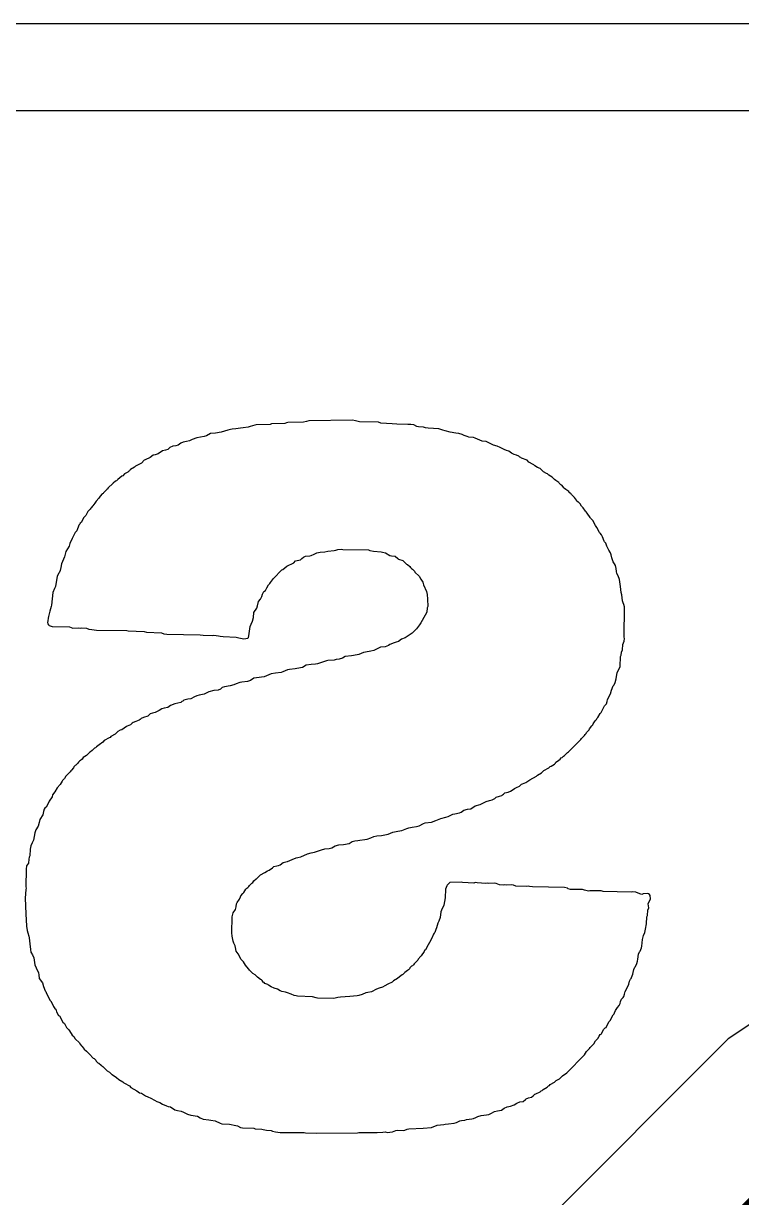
# Model space of a CAD drawing. Header units: inches. Extents: x 0 to 12.8, y -0.1 to 3.7.
# Drawn here: x 0.4027 to 0.4612, y 1.5861 to 1.6816 of the extents above; entities that cross this region are included whole.
import ezdxf

# ---------------------------------------------------------------- set-up
doc = ezdxf.new("R2010")
doc.units = ezdxf.units.IN
doc.header["$MEASUREMENT"] = 0
doc.layers.add('Bottom Overlay', color=54, linetype='Continuous')
doc.layers.add('Top Layer', color=1, linetype='Continuous')

msp = doc.modelspace()

# ---------------------------------------------------------------- linework, layer by layer
at = {"layer": 'Bottom Overlay'}
for p, q in [((0.717089, 1.681598), (0.392428, 1.681561)), ((0.394427, 1.674525), (0.403351, 1.674525)), ((0.403351, 1.674525), (0.403388, 1.674525)), ((0.403388, 1.674525), (0.710221, 1.674507)), ((0.422902, 1.649013), (0.422791, 1.648976)), ((0.423976, 1.64905), (0.422902, 1.649013)), ((0.424124, 1.649087), (0.423976, 1.64905)), ((0.424235, 1.649124), (0.424124, 1.649087)), ((0.425494, 1.649161), (0.424235, 1.649124)), ((0.425753, 1.649198), (0.425494, 1.649161)), ((0.425938, 1.649272), (0.425753, 1.649198)), ((0.429493, 1.649309), (0.425938, 1.649272)), ((0.429752, 1.649272), (0.429493, 1.649309)), ((0.430067, 1.64918), (0.429752, 1.649272)), ((0.431622, 1.649142), (0.430067, 1.64918)), ((0.431807, 1.649068), (0.431622, 1.649142)), ((0.432733, 1.649031), (0.431807, 1.649068)), ((0.433103, 1.648994), (0.432733, 1.649031)), ((0.417607, 1.64805), (0.417422, 1.647976)), ((0.41794, 1.648235), (0.417607, 1.64805)), ((0.418347, 1.648272), (0.41794, 1.648235)), ((0.418792, 1.648346), (0.418347, 1.648272)), ((0.419088, 1.64842), (0.418792, 1.648346)), ((0.419347, 1.648494), (0.419088, 1.64842)), ((0.419551, 1.64855), (0.419347, 1.648494)), ((0.419699, 1.648587), (0.419551, 1.64855)), ((0.419995, 1.648624), (0.419699, 1.648587)), ((0.420366, 1.648661), (0.419995, 1.648624)), ((0.420588, 1.648698), (0.420366, 1.648661)), ((0.421013, 1.648754), (0.420588, 1.648698)), ((0.421162, 1.648791), (0.421013, 1.648754)), ((0.421532, 1.648902), (0.421162, 1.648791)), ((0.421643, 1.648939), (0.421532, 1.648902)), ((0.422791, 1.648976), (0.421643, 1.648939)), ((0.433992, 1.648957), (0.433103, 1.648994)), ((0.434233, 1.648976), (0.433992, 1.648957)), ((0.434492, 1.648939), (0.434233, 1.648976)), ((0.434732, 1.648809), (0.434492, 1.648939)), ((0.434881, 1.648772), (0.434732, 1.648809)), ((0.435288, 1.648735), (0.434881, 1.648772)), ((0.435436, 1.648698), (0.435288, 1.648735)), ((0.435658, 1.648661), (0.435436, 1.648698)), ((0.436528, 1.648606), (0.435658, 1.648661)), ((0.436843, 1.648513), (0.436528, 1.648606)), ((0.437028, 1.648439), (0.436843, 1.648513)), ((0.437435, 1.648328), (0.437028, 1.648439)), ((0.437898, 1.648272), (0.437435, 1.648328)), ((0.438157, 1.648235), (0.437898, 1.648272)), ((0.438417, 1.648161), (0.438157, 1.648235)), ((0.438583, 1.648069), (0.438417, 1.648161)), ((0.438824, 1.647976), (0.438583, 1.648069)), ((0.414626, 1.647106), (0.41446, 1.646939)), ((0.414867, 1.647199), (0.414626, 1.647106)), ((0.415126, 1.647236), (0.414867, 1.647199)), ((0.415293, 1.647291), (0.415126, 1.647236)), ((0.415515, 1.647439), (0.415293, 1.647291)), ((0.4157, 1.647513), (0.415515, 1.647439)), ((0.415978, 1.647569), (0.4157, 1.647513)), ((0.416237, 1.647643), (0.415978, 1.647569)), ((0.416441, 1.647735), (0.416237, 1.647643)), ((0.416811, 1.647884), (0.416441, 1.647735)), ((0.417422, 1.647976), (0.416811, 1.647884)), ((0.438972, 1.647939), (0.438824, 1.647976)), ((0.439342, 1.647902), (0.438972, 1.647939)), ((0.439491, 1.647865), (0.439342, 1.647902)), ((0.440046, 1.647606), (0.439491, 1.647865)), ((0.440379, 1.647569), (0.440046, 1.647606)), ((0.440638, 1.647458), (0.440379, 1.647569)), ((0.440972, 1.647272), (0.440638, 1.647458)), ((0.441268, 1.647199), (0.440972, 1.647272)), ((0.441527, 1.647087), (0.441268, 1.647199)), ((0.441842, 1.646921), (0.441527, 1.647087)), ((0.413015, 1.646273), (0.412608, 1.646088)), ((0.413275, 1.646458), (0.413015, 1.646273)), ((0.413423, 1.646495), (0.413275, 1.646458)), ((0.413664, 1.646588), (0.413423, 1.646495)), ((0.414015, 1.646828), (0.413664, 1.646588)), ((0.414274, 1.646865), (0.414015, 1.646828)), ((0.41446, 1.646939), (0.414274, 1.646865)), ((0.442027, 1.646847), (0.441842, 1.646921)), ((0.442231, 1.646791), (0.442027, 1.646847)), ((0.442453, 1.646643), (0.442231, 1.646791)), ((0.442656, 1.646513), (0.442453, 1.646643)), ((0.44286, 1.646458), (0.442656, 1.646513)), ((0.443045, 1.646384), (0.44286, 1.646458)), ((0.443119, 1.64631), (0.443045, 1.646384)), ((0.443193, 1.646273), (0.443119, 1.64631)), ((0.443249, 1.646217), (0.443193, 1.646273)), ((0.443712, 1.646051), (0.443249, 1.646217)), ((0.411349, 1.645199), (0.411275, 1.645162)), ((0.411368, 1.645255), (0.411349, 1.645199)), ((0.411423, 1.64531), (0.411368, 1.645255)), ((0.411757, 1.645495), (0.411423, 1.64531)), ((0.411831, 1.645569), (0.411757, 1.645495)), ((0.412312, 1.645828), (0.411831, 1.645569)), ((0.412534, 1.646051), (0.412312, 1.645828)), ((0.412608, 1.646088), (0.412534, 1.646051)), ((0.44386, 1.645903), (0.443712, 1.646051)), ((0.444193, 1.645717), (0.44386, 1.645903)), ((0.444267, 1.64568), (0.444193, 1.645717)), ((0.444341, 1.645606), (0.444267, 1.64568)), ((0.444545, 1.645477), (0.444341, 1.645606)), ((0.444786, 1.645384), (0.444545, 1.645477)), ((0.445045, 1.645125), (0.444786, 1.645384)), ((0.410201, 1.644347), (0.409998, 1.644181)), ((0.410275, 1.644384), (0.410201, 1.644347)), ((0.410386, 1.644495), (0.410275, 1.644384)), ((0.41072, 1.644755), (0.410386, 1.644495)), ((0.410794, 1.644792), (0.41072, 1.644755)), ((0.410942, 1.64494), (0.410794, 1.644792)), ((0.411201, 1.645088), (0.410942, 1.64494)), ((0.411275, 1.645162), (0.411201, 1.645088)), ((0.445304, 1.644977), (0.445045, 1.645125)), ((0.445378, 1.64494), (0.445304, 1.644977)), ((0.445489, 1.644829), (0.445378, 1.64494)), ((0.445748, 1.644681), (0.445489, 1.644829)), ((0.445933, 1.644495), (0.445748, 1.644681)), ((0.446063, 1.644403), (0.445933, 1.644495)), ((0.446285, 1.644255), (0.446063, 1.644403)), ((0.446322, 1.644181), (0.446285, 1.644255)), ((0.409128, 1.643311), (0.408961, 1.643144)), ((0.409202, 1.643348), (0.409128, 1.643311)), ((0.40922, 1.643403), (0.409202, 1.643348)), ((0.409498, 1.643681), (0.40922, 1.643403)), ((0.409572, 1.643718), (0.409498, 1.643681)), ((0.40959, 1.643773), (0.409572, 1.643718)), ((0.409998, 1.644181), (0.40959, 1.643773)), ((0.446452, 1.644051), (0.446322, 1.644181)), ((0.446526, 1.644014), (0.446452, 1.644051)), ((0.446655, 1.643884), (0.446526, 1.644014)), ((0.446692, 1.64381), (0.446655, 1.643884)), ((0.446748, 1.643755), (0.446692, 1.64381)), ((0.446878, 1.643662), (0.446748, 1.643755)), ((0.4471, 1.643514), (0.446878, 1.643662)), ((0.447137, 1.64344), (0.4471, 1.643514)), ((0.447211, 1.643403), (0.447137, 1.64344)), ((0.447248, 1.643329), (0.447211, 1.643403)), ((0.447303, 1.643311), (0.447248, 1.643329)), ((0.447322, 1.643255), (0.447303, 1.643311)), ((0.40835, 1.642348), (0.408294, 1.642292)), ((0.408517, 1.642551), (0.40835, 1.642348)), ((0.408628, 1.642737), (0.408517, 1.642551)), ((0.40885, 1.642959), (0.408628, 1.642737)), ((0.408961, 1.643144), (0.40885, 1.642959)), ((0.447563, 1.643014), (0.447322, 1.643255)), ((0.447729, 1.642811), (0.447563, 1.643014)), ((0.447766, 1.642737), (0.447729, 1.642811)), ((0.447859, 1.642644), (0.447766, 1.642737)), ((0.447933, 1.642607), (0.447859, 1.642644)), ((0.448026, 1.642514), (0.447933, 1.642607)), ((0.448137, 1.642329), (0.448026, 1.642514)), ((0.448285, 1.642181), (0.448137, 1.642329)), ((0.407628, 1.641404), (0.407406, 1.640996)), ((0.407776, 1.641552), (0.407628, 1.641404)), ((0.407961, 1.641885), (0.407776, 1.641552)), ((0.408146, 1.64207), (0.407961, 1.641885)), ((0.408183, 1.642144), (0.408146, 1.64207)), ((0.408257, 1.642218), (0.408183, 1.642144)), ((0.408294, 1.642292), (0.408257, 1.642218)), ((0.44847, 1.641922), (0.448285, 1.642181)), ((0.448507, 1.641848), (0.44847, 1.641922)), ((0.448599, 1.641755), (0.448507, 1.641848)), ((0.44884, 1.641404), (0.448599, 1.641755)), ((0.448877, 1.64133), (0.44884, 1.641404)), ((0.407221, 1.640774), (0.407054, 1.640311)), ((0.407295, 1.640848), (0.407221, 1.640774)), ((0.407332, 1.640922), (0.407295, 1.640848)), ((0.407406, 1.640996), (0.407332, 1.640922)), ((0.449062, 1.641144), (0.448877, 1.64133)), ((0.449284, 1.640737), (0.449062, 1.641144)), ((0.449321, 1.640663), (0.449284, 1.640737)), ((0.449396, 1.640589), (0.449321, 1.640663)), ((0.449618, 1.640182), (0.449396, 1.640589)), ((0.406665, 1.6397), (0.40648, 1.639293)), ((0.406924, 1.640182), (0.406665, 1.6397)), ((0.407054, 1.640311), (0.406924, 1.640182)), ((0.449655, 1.640108), (0.449618, 1.640182)), ((0.449766, 1.639997), (0.449655, 1.640108)), ((0.44984, 1.639811), (0.449766, 1.639997)), ((0.449988, 1.639478), (0.44984, 1.639811)), ((0.450025, 1.639404), (0.449988, 1.639478)), ((0.406147, 1.638626), (0.406054, 1.638201)), ((0.406295, 1.638849), (0.406147, 1.638626)), ((0.406425, 1.639052), (0.406295, 1.638849)), ((0.40648, 1.639293), (0.406425, 1.639052)), ((0.426364, 1.638404), (0.426605, 1.638534)), ((0.426605, 1.638534), (0.426864, 1.638571)), ((0.426864, 1.638571), (0.427234, 1.638608)), ((0.427234, 1.638608), (0.427493, 1.638645)), ((0.427493, 1.638645), (0.427993, 1.638701)), ((0.427993, 1.638701), (0.428141, 1.638738)), ((0.428141, 1.638738), (0.428308, 1.638793)), ((0.428308, 1.638793), (0.428567, 1.63883)), ((0.428567, 1.63883), (0.428715, 1.638793)), ((0.428715, 1.638793), (0.430789, 1.638756)), ((0.430789, 1.638756), (0.4309, 1.638719)), ((0.4309, 1.638719), (0.431196, 1.638645)), ((0.431196, 1.638645), (0.431826, 1.638608)), ((0.431826, 1.638608), (0.431937, 1.638571)), ((0.431937, 1.638571), (0.432196, 1.638534)), ((0.432196, 1.638534), (0.432529, 1.638312)), ((0.450118, 1.639312), (0.450025, 1.639404)), ((0.45021, 1.639071), (0.450118, 1.639312)), ((0.450358, 1.638738), (0.45021, 1.639071)), ((0.450488, 1.638534), (0.450358, 1.638738)), ((0.450562, 1.638349), (0.450488, 1.638534)), ((0.405814, 1.637627), (0.405739, 1.637331)), ((0.40598, 1.638016), (0.405814, 1.637627)), ((0.406054, 1.638201), (0.40598, 1.638016)), ((0.424161, 1.637423), (0.424716, 1.637719)), ((0.424716, 1.637719), (0.424864, 1.637867)), ((0.424864, 1.637867), (0.425253, 1.63796)), ((0.425253, 1.63796), (0.425383, 1.638053)), ((0.425383, 1.638053), (0.425494, 1.638164)), ((0.425494, 1.638164), (0.425679, 1.638238)), ((0.425679, 1.638238), (0.426012, 1.638275)), ((0.426012, 1.638275), (0.426123, 1.638312)), ((0.426123, 1.638312), (0.426364, 1.638404)), ((0.432529, 1.638312), (0.432677, 1.638275)), ((0.432677, 1.638275), (0.432974, 1.638238)), ((0.432974, 1.638238), (0.433177, 1.638071)), ((0.433177, 1.638071), (0.433233, 1.638016)), ((0.433233, 1.638016), (0.433585, 1.637886)), ((0.433585, 1.637886), (0.433714, 1.637793)), ((0.433714, 1.637793), (0.433899, 1.637608)), ((0.433899, 1.637608), (0.433973, 1.637571)), ((0.433973, 1.637571), (0.434177, 1.637405)), ((0.450617, 1.638108), (0.450562, 1.638349)), ((0.450655, 1.63796), (0.450617, 1.638108)), ((0.450728, 1.637775), (0.450655, 1.63796)), ((0.450765, 1.637701), (0.450728, 1.637775)), ((0.45084, 1.637627), (0.450765, 1.637701)), ((0.450895, 1.637497), (0.45084, 1.637627)), ((0.405462, 1.636608), (0.405425, 1.63646)), ((0.405554, 1.636849), (0.405462, 1.636608)), ((0.40561, 1.636905), (0.405554, 1.636849)), ((0.405684, 1.63709), (0.40561, 1.636905)), ((0.405739, 1.637331), (0.405684, 1.63709)), ((0.423069, 1.636442), (0.423754, 1.637127)), ((0.423754, 1.637127), (0.423828, 1.637164)), ((0.423828, 1.637164), (0.424161, 1.637423)), ((0.434177, 1.637405), (0.434214, 1.637331)), ((0.434214, 1.637331), (0.434307, 1.637238)), ((0.434307, 1.637238), (0.434381, 1.637201)), ((0.434381, 1.637201), (0.434547, 1.637034)), ((0.434547, 1.637034), (0.434584, 1.63696)), ((0.434584, 1.63696), (0.434918, 1.636627)), ((0.434918, 1.636627), (0.435066, 1.636368)), ((0.450951, 1.637256), (0.450895, 1.637497)), ((0.450988, 1.636997), (0.450951, 1.637256)), ((0.451025, 1.636849), (0.450988, 1.636997)), ((0.451117, 1.636645), (0.451025, 1.636849)), ((0.451228, 1.636349), (0.451117, 1.636645)), ((0.405314, 1.635794), (0.40524, 1.635609)), ((0.405425, 1.63646), (0.405314, 1.635794)), ((0.422421, 1.635461), (0.422513, 1.635664)), ((0.422513, 1.635664), (0.422661, 1.635924)), ((0.422661, 1.635924), (0.422772, 1.636035)), ((0.422772, 1.636035), (0.422809, 1.636109)), ((0.422809, 1.636109), (0.423069, 1.636442)), ((0.435066, 1.636368), (0.435214, 1.636146)), ((0.435214, 1.636146), (0.435269, 1.635905)), ((0.435269, 1.635905), (0.43551, 1.635368)), ((0.451321, 1.635775), (0.451228, 1.636349)), ((0.451358, 1.635294), (0.451321, 1.635775)), ((0.405036, 1.634776), (0.404999, 1.634257)), ((0.40511, 1.635294), (0.405036, 1.634776)), ((0.40524, 1.635609), (0.40511, 1.635294)), ((0.421847, 1.634553), (0.422013, 1.634757)), ((0.422013, 1.634757), (0.422106, 1.634961)), ((0.422106, 1.634961), (0.422161, 1.635164)), ((0.422161, 1.635164), (0.422291, 1.635368)), ((0.422291, 1.635368), (0.422421, 1.635461)), ((0.43551, 1.635368), (0.435566, 1.635127)), ((0.435566, 1.635127), (0.435603, 1.634757)), ((0.435603, 1.634757), (0.435621, 1.634146)), ((0.451432, 1.635109), (0.451358, 1.635294)), ((0.451469, 1.634627), (0.451432, 1.635109)), ((0.404851, 1.633776), (0.404758, 1.63335)), ((0.404962, 1.634146), (0.404851, 1.633776)), ((0.404999, 1.634257), (0.404962, 1.634146)), ((0.421476, 1.633665), (0.421717, 1.634016)), ((0.421717, 1.634016), (0.421773, 1.63422)), ((0.421773, 1.63422), (0.421847, 1.634553)), ((0.435584, 1.634035), (0.435547, 1.633702)), ((0.435621, 1.634146), (0.435584, 1.634035)), ((0.451543, 1.634442), (0.451469, 1.634627)), ((0.451599, 1.634313), (0.451543, 1.634442)), ((0.451636, 1.634128), (0.451599, 1.634313)), ((0.451617, 1.631665), (0.451636, 1.634128)), ((0.404684, 1.63298), (0.404666, 1.63285)), ((0.404666, 1.63285), (0.404703, 1.632739)), ((0.404721, 1.633202), (0.404684, 1.63298)), ((0.404758, 1.63335), (0.404721, 1.633202)), ((0.421236, 1.632721), (0.421365, 1.632961)), ((0.421365, 1.632961), (0.421439, 1.633258)), ((0.421439, 1.633258), (0.421476, 1.633665)), ((0.435066, 1.632813), (0.434992, 1.632739)), ((0.435399, 1.633443), (0.435066, 1.632813)), ((0.435547, 1.633702), (0.435399, 1.633443)), ((0.404703, 1.632739), (0.40474, 1.632665)), ((0.40474, 1.632665), (0.404795, 1.63261)), ((0.404795, 1.63261), (0.405054, 1.632535)), ((0.405054, 1.632535), (0.406461, 1.632498)), ((0.406461, 1.632498), (0.406721, 1.632387)), ((0.406721, 1.632387), (0.407221, 1.632406)), ((0.407221, 1.632406), (0.407313, 1.632387)), ((0.407313, 1.632387), (0.407424, 1.632424)), ((0.407424, 1.632424), (0.407832, 1.632387)), ((0.407832, 1.632387), (0.408017, 1.632313)), ((0.408017, 1.632313), (0.408276, 1.632276)), ((0.408276, 1.632276), (0.408646, 1.632239)), ((0.408646, 1.632239), (0.411127, 1.632202)), ((0.411127, 1.632202), (0.411238, 1.632165)), ((0.411238, 1.632165), (0.412534, 1.632128)), ((0.412534, 1.632128), (0.412719, 1.632054)), ((0.412719, 1.632054), (0.413941, 1.632017)), ((0.413941, 1.632017), (0.414126, 1.631943)), ((0.414126, 1.631943), (0.414386, 1.631906)), ((0.414386, 1.631906), (0.417107, 1.63185)), ((0.417107, 1.63185), (0.417329, 1.631813)), ((0.417329, 1.631813), (0.418088, 1.631795)), ((0.418088, 1.631795), (0.418199, 1.631832)), ((0.418199, 1.631832), (0.418588, 1.631776)), ((0.421069, 1.631776), (0.421106, 1.632147)), ((0.421106, 1.632147), (0.421162, 1.632535)), ((0.421162, 1.632535), (0.421236, 1.632721)), ((0.43427, 1.631943), (0.433788, 1.63161)), ((0.434344, 1.63198), (0.43427, 1.631943)), ((0.434695, 1.632332), (0.434344, 1.63198)), ((0.434955, 1.632665), (0.434695, 1.632332)), ((0.434992, 1.632739), (0.434955, 1.632665)), ((0.418588, 1.631776), (0.418736, 1.631739)), ((0.418736, 1.631739), (0.418959, 1.631702)), ((0.418959, 1.631702), (0.420032, 1.631665)), ((0.420032, 1.631665), (0.420236, 1.63161)), ((0.420236, 1.63161), (0.420384, 1.631573)), ((0.420384, 1.631573), (0.420643, 1.631536)), ((0.420643, 1.631536), (0.420976, 1.631573)), ((0.420976, 1.631573), (0.421032, 1.631628)), ((0.421032, 1.631628), (0.421069, 1.631776)), ((0.432159, 1.630869), (0.431789, 1.630832)), ((0.432418, 1.63098), (0.432159, 1.630869)), ((0.432548, 1.631073), (0.432418, 1.63098)), ((0.432899, 1.631202), (0.432548, 1.631073)), ((0.433048, 1.631239), (0.432899, 1.631202)), ((0.433233, 1.631314), (0.433048, 1.631239)), ((0.433492, 1.631499), (0.433233, 1.631314)), ((0.433788, 1.63161), (0.433492, 1.631499)), ((0.451469, 1.630629), (0.451506, 1.631073)), ((0.451506, 1.631073), (0.451617, 1.631332)), ((0.451654, 1.631554), (0.451617, 1.631665)), ((0.451617, 1.631332), (0.451654, 1.631554)), ((0.428678, 1.629943), (0.428419, 1.629869)), ((0.428901, 1.630092), (0.428678, 1.629943)), ((0.429419, 1.630129), (0.428901, 1.630092)), ((0.429567, 1.630166), (0.429419, 1.630129)), ((0.430011, 1.63024), (0.429567, 1.630166)), ((0.430215, 1.630332), (0.430011, 1.63024)), ((0.4304, 1.630406), (0.430215, 1.630332)), ((0.430548, 1.630443), (0.4304, 1.630406)), ((0.430993, 1.630517), (0.430548, 1.630443)), ((0.431233, 1.630573), (0.430993, 1.630517)), ((0.431789, 1.630832), (0.431233, 1.630573)), ((0.451284, 1.629258), (0.451321, 1.630073)), ((0.451321, 1.630073), (0.451358, 1.630184)), ((0.451358, 1.630184), (0.451395, 1.630443)), ((0.451395, 1.630443), (0.451469, 1.630629)), ((0.424216, 1.628999), (0.423828, 1.628833)), ((0.424365, 1.629036), (0.424216, 1.628999)), ((0.424827, 1.629092), (0.424365, 1.629036)), ((0.425272, 1.629166), (0.424827, 1.629092)), ((0.42542, 1.629203), (0.425272, 1.629166)), ((0.425716, 1.629388), (0.42542, 1.629203)), ((0.426123, 1.629425), (0.425716, 1.629388)), ((0.426494, 1.629462), (0.426123, 1.629425)), ((0.426642, 1.629499), (0.426494, 1.629462)), ((0.426901, 1.629573), (0.426642, 1.629499)), ((0.427382, 1.629721), (0.426901, 1.629573)), ((0.427493, 1.629758), (0.427382, 1.629721)), ((0.428012, 1.629795), (0.427493, 1.629758)), ((0.42816, 1.629832), (0.428012, 1.629795)), ((0.428419, 1.629869), (0.42816, 1.629832)), ((0.451043, 1.628796), (0.451191, 1.629018)), ((0.451191, 1.629018), (0.451284, 1.629258)), ((0.420477, 1.628), (0.420328, 1.627962)), ((0.42094, 1.628055), (0.420477, 1.628)), ((0.421199, 1.628129), (0.42094, 1.628055)), ((0.421458, 1.628314), (0.421199, 1.628129)), ((0.42168, 1.628351), (0.421458, 1.628314)), ((0.42231, 1.628425), (0.42168, 1.628351)), ((0.422865, 1.628685), (0.42231, 1.628425)), ((0.423235, 1.628721), (0.422865, 1.628685)), ((0.42368, 1.628796), (0.423235, 1.628721)), ((0.423828, 1.628833), (0.42368, 1.628796)), ((0.450877, 1.627962), (0.450951, 1.628259)), ((0.450951, 1.628259), (0.451043, 1.628796)), ((0.417811, 1.627222), (0.417422, 1.627018)), ((0.418199, 1.627314), (0.417811, 1.627222)), ((0.41857, 1.627352), (0.418199, 1.627314)), ((0.418755, 1.627425), (0.41857, 1.627352)), ((0.418884, 1.627555), (0.418755, 1.627425)), ((0.41907, 1.627629), (0.418884, 1.627555)), ((0.419532, 1.627685), (0.41907, 1.627629)), ((0.419847, 1.627777), (0.419532, 1.627685)), ((0.420032, 1.627851), (0.419847, 1.627777)), ((0.420328, 1.627962), (0.420032, 1.627851)), ((0.450266, 1.626574), (0.450506, 1.627037)), ((0.450506, 1.627037), (0.45058, 1.627333)), ((0.45058, 1.627333), (0.45071, 1.627685)), ((0.45071, 1.627685), (0.450803, 1.627777)), ((0.450803, 1.627777), (0.450877, 1.627962)), ((0.414682, 1.626092), (0.41446, 1.625944)), ((0.415033, 1.626222), (0.414682, 1.626092)), ((0.415274, 1.626278), (0.415033, 1.626222)), ((0.415533, 1.626352), (0.415274, 1.626278)), ((0.415608, 1.626426), (0.415533, 1.626352)), ((0.415681, 1.626463), (0.415608, 1.626426)), ((0.415756, 1.626537), (0.415681, 1.626463)), ((0.416089, 1.626611), (0.415756, 1.626537)), ((0.416348, 1.626648), (0.416089, 1.626611)), ((0.416626, 1.626815), (0.416348, 1.626648)), ((0.416811, 1.626889), (0.416626, 1.626815)), ((0.417015, 1.626944), (0.416811, 1.626889)), ((0.417274, 1.626981), (0.417015, 1.626944)), ((0.417422, 1.627018), (0.417274, 1.626981)), ((0.449766, 1.625593), (0.450025, 1.626074)), ((0.450025, 1.626074), (0.450173, 1.626222)), ((0.450173, 1.626222), (0.450229, 1.626426)), ((0.450229, 1.626426), (0.450266, 1.626574)), ((0.412479, 1.625111), (0.412293, 1.625037)), ((0.41283, 1.625241), (0.412479, 1.625111)), ((0.412904, 1.625315), (0.41283, 1.625241)), ((0.413034, 1.625407), (0.412904, 1.625315)), ((0.413219, 1.625482), (0.413034, 1.625407)), ((0.413423, 1.625537), (0.413219, 1.625482)), ((0.413756, 1.625685), (0.413423, 1.625537)), ((0.41396, 1.625815), (0.413756, 1.625685)), ((0.414163, 1.62587), (0.41396, 1.625815)), ((0.41446, 1.625944), (0.414163, 1.62587)), ((0.449396, 1.625037), (0.44947, 1.625111)), ((0.44947, 1.625111), (0.449655, 1.625444)), ((0.449655, 1.625444), (0.449729, 1.625519)), ((0.449729, 1.625519), (0.449766, 1.625593)), ((0.41109, 1.624389), (0.41072, 1.62413)), ((0.411164, 1.624426), (0.41109, 1.624389)), ((0.411423, 1.624537), (0.411164, 1.624426)), ((0.411497, 1.624611), (0.411423, 1.624537)), ((0.411571, 1.624648), (0.411497, 1.624611)), ((0.411627, 1.624704), (0.411571, 1.624648)), ((0.411868, 1.624797), (0.411627, 1.624704)), ((0.412127, 1.624908), (0.411868, 1.624797)), ((0.412201, 1.624945), (0.412127, 1.624908)), ((0.412293, 1.625037), (0.412201, 1.624945)), ((0.448766, 1.624111), (0.448803, 1.624186)), ((0.448803, 1.624186), (0.448988, 1.624445)), ((0.448988, 1.624445), (0.449062, 1.624519)), ((0.449062, 1.624519), (0.449099, 1.624593)), ((0.449099, 1.624593), (0.449247, 1.624852)), ((0.449247, 1.624852), (0.449358, 1.624963)), ((0.449358, 1.624963), (0.449396, 1.625037)), ((0.409276, 1.623241), (0.409183, 1.623112)), ((0.409683, 1.623463), (0.409276, 1.623241)), ((0.409757, 1.623501), (0.409683, 1.623463)), ((0.409831, 1.623575), (0.409757, 1.623501)), ((0.410164, 1.62376), (0.409831, 1.623575)), ((0.410386, 1.623982), (0.410164, 1.62376)), ((0.410572, 1.624093), (0.410386, 1.623982)), ((0.41072, 1.62413), (0.410572, 1.624093)), ((0.447081, 1.622316), (0.448099, 1.623334)), ((0.448099, 1.623334), (0.448137, 1.623408)), ((0.448137, 1.623408), (0.448396, 1.623667)), ((0.448396, 1.623667), (0.448433, 1.623741)), ((0.448433, 1.623741), (0.448507, 1.623815)), ((0.448507, 1.623815), (0.448544, 1.623889)), ((0.448544, 1.623889), (0.448766, 1.624111)), ((0.408091, 1.622279), (0.407832, 1.622019)), ((0.408165, 1.622316), (0.408091, 1.622279)), ((0.408294, 1.622445), (0.408165, 1.622316)), ((0.408498, 1.622612), (0.408294, 1.622445)), ((0.408572, 1.622649), (0.408498, 1.622612)), ((0.408665, 1.622742), (0.408572, 1.622649)), ((0.408868, 1.622908), (0.408665, 1.622742)), ((0.409183, 1.623112), (0.408868, 1.622908)), ((0.446748, 1.622019), (0.447007, 1.622279)), ((0.447007, 1.622279), (0.447081, 1.622316)), ((0.407147, 1.621409), (0.40698, 1.621242)), ((0.407184, 1.621482), (0.407147, 1.621409)), ((0.407276, 1.621575), (0.407184, 1.621482)), ((0.40735, 1.621612), (0.407276, 1.621575)), ((0.40748, 1.621742), (0.40735, 1.621612)), ((0.407572, 1.621871), (0.40748, 1.621742)), ((0.407832, 1.622019), (0.407572, 1.621871)), ((0.445674, 1.621168), (0.445933, 1.621316)), ((0.445933, 1.621316), (0.446026, 1.621409)), ((0.446026, 1.621409), (0.446063, 1.621482)), ((0.446063, 1.621482), (0.446193, 1.621575)), ((0.446193, 1.621575), (0.446396, 1.621742)), ((0.446396, 1.621742), (0.446489, 1.621834)), ((0.446489, 1.621834), (0.446563, 1.621871)), ((0.446563, 1.621871), (0.446674, 1.621982)), ((0.446674, 1.621982), (0.446748, 1.622019)), ((0.406147, 1.620335), (0.406036, 1.620149)), ((0.406517, 1.620705), (0.406147, 1.620335)), ((0.406554, 1.620779), (0.406517, 1.620705)), ((0.40661, 1.620835), (0.406554, 1.620779)), ((0.406776, 1.621038), (0.40661, 1.620835)), ((0.406813, 1.621112), (0.406776, 1.621038)), ((0.406906, 1.621205), (0.406813, 1.621112)), ((0.40698, 1.621242), (0.406906, 1.621205)), ((0.443934, 1.620057), (0.444489, 1.620353)), ((0.444489, 1.620353), (0.444563, 1.620427)), ((0.444563, 1.620427), (0.444897, 1.620612)), ((0.444897, 1.620612), (0.445082, 1.620797)), ((0.445082, 1.620797), (0.445489, 1.62102)), ((0.445489, 1.62102), (0.4456, 1.621131)), ((0.4456, 1.621131), (0.445674, 1.621168)), ((0.405443, 1.619409), (0.405258, 1.619076)), ((0.405703, 1.619668), (0.405443, 1.619409)), ((0.405851, 1.619927), (0.405703, 1.619668)), ((0.405888, 1.620001), (0.405851, 1.619927)), ((0.406036, 1.620149), (0.405888, 1.620001)), ((0.442675, 1.619353), (0.44286, 1.619428)), ((0.44286, 1.619428), (0.443101, 1.61952)), ((0.443101, 1.61952), (0.443267, 1.619687)), ((0.443267, 1.619687), (0.443341, 1.619724)), ((0.443341, 1.619724), (0.443601, 1.619835)), ((0.443601, 1.619835), (0.44386, 1.619983)), ((0.44386, 1.619983), (0.443934, 1.620057)), ((0.405036, 1.618668), (0.404795, 1.618317)), ((0.405073, 1.618817), (0.405036, 1.618668)), ((0.405258, 1.619076), (0.405073, 1.618817)), ((0.440879, 1.618409), (0.441083, 1.618539)), ((0.441083, 1.618539), (0.441194, 1.61865)), ((0.441194, 1.61865), (0.441453, 1.618724)), ((0.441453, 1.618724), (0.441657, 1.61878)), ((0.441657, 1.61878), (0.441712, 1.618835)), ((0.441712, 1.618835), (0.441786, 1.618872)), ((0.441786, 1.618872), (0.441897, 1.618983)), ((0.441897, 1.618983), (0.442157, 1.619057)), ((0.442157, 1.619057), (0.44236, 1.619113)), ((0.44236, 1.619113), (0.442582, 1.619261)), ((0.442582, 1.619261), (0.442675, 1.619353)), ((0.404332, 1.617484), (0.404295, 1.617187)), ((0.404407, 1.617669), (0.404332, 1.617484)), ((0.404444, 1.617743), (0.404407, 1.617669)), ((0.404555, 1.617817), (0.404444, 1.617743)), ((0.404703, 1.618076), (0.404555, 1.617817)), ((0.404795, 1.618317), (0.404703, 1.618076)), ((0.438343, 1.617428), (0.438565, 1.617576)), ((0.438565, 1.617576), (0.438861, 1.61765)), ((0.438861, 1.61765), (0.43912, 1.617687)), ((0.43912, 1.617687), (0.439491, 1.617946)), ((0.439491, 1.617946), (0.439879, 1.618039)), ((0.439879, 1.618039), (0.440065, 1.618113)), ((0.440065, 1.618113), (0.440379, 1.61828)), ((0.440379, 1.61828), (0.440638, 1.618354)), ((0.440638, 1.618354), (0.440879, 1.618409)), ((0.403981, 1.616576), (0.403907, 1.61628)), ((0.404036, 1.616817), (0.403981, 1.616576)), ((0.404295, 1.617187), (0.404036, 1.616817)), ((0.435269, 1.616502), (0.435417, 1.616539)), ((0.435417, 1.616539), (0.435936, 1.616613)), ((0.435936, 1.616613), (0.436288, 1.616743)), ((0.436288, 1.616743), (0.436676, 1.61691)), ((0.436676, 1.61691), (0.437102, 1.617002)), ((0.437102, 1.617002), (0.437287, 1.617076)), ((0.437287, 1.617076), (0.437676, 1.617243)), ((0.437676, 1.617243), (0.437824, 1.61728)), ((0.437824, 1.61728), (0.438213, 1.617372)), ((0.438213, 1.617372), (0.438343, 1.617428)), ((0.403629, 1.615743), (0.403536, 1.615132)), ((0.403722, 1.615984), (0.403629, 1.615743)), ((0.403907, 1.61628), (0.403722, 1.615984)), ((0.431844, 1.615521), (0.432252, 1.615595)), ((0.432252, 1.615595), (0.4324, 1.615632)), ((0.4324, 1.615632), (0.432789, 1.615799)), ((0.432789, 1.615799), (0.433048, 1.615836)), ((0.433048, 1.615836), (0.433196, 1.615873)), ((0.433196, 1.615873), (0.433511, 1.615928)), ((0.433511, 1.615928), (0.433918, 1.616076)), ((0.433918, 1.616076), (0.434084, 1.616132)), ((0.434084, 1.616132), (0.434344, 1.616206)), ((0.434344, 1.616206), (0.434714, 1.616243)), ((0.434714, 1.616243), (0.434918, 1.616299)), ((0.434918, 1.616299), (0.435269, 1.616502)), ((0.403296, 1.614669), (0.403259, 1.61441)), ((0.403407, 1.614929), (0.403296, 1.614669)), ((0.403536, 1.615132), (0.403407, 1.614929)), ((0.427808, 1.614521), (0.428086, 1.614688)), ((0.428086, 1.614688), (0.428382, 1.614762)), ((0.428382, 1.614762), (0.428752, 1.614799)), ((0.428752, 1.614799), (0.429234, 1.614873)), ((0.429234, 1.614873), (0.429456, 1.615021)), ((0.429456, 1.615021), (0.429697, 1.615077)), ((0.429697, 1.615077), (0.429919, 1.615114)), ((0.429919, 1.615114), (0.430104, 1.615151)), ((0.430104, 1.615151), (0.430511, 1.615188)), ((0.430511, 1.615188), (0.430696, 1.615225)), ((0.430696, 1.615225), (0.430993, 1.615336)), ((0.430993, 1.615336), (0.431233, 1.615428)), ((0.431233, 1.615428), (0.431474, 1.615484)), ((0.431474, 1.615484), (0.431844, 1.615521)), ((0.403185, 1.613744), (0.403147, 1.613596)), ((0.403222, 1.613855), (0.403185, 1.613744)), ((0.403259, 1.61441), (0.403222, 1.613855)), ((0.424587, 1.613559), (0.424901, 1.613688)), ((0.424901, 1.613688), (0.42505, 1.613725)), ((0.42505, 1.613725), (0.42529, 1.613781)), ((0.42529, 1.613781), (0.425827, 1.614021)), ((0.425827, 1.614021), (0.426123, 1.614095)), ((0.426123, 1.614095), (0.426401, 1.614151)), ((0.426401, 1.614151), (0.426808, 1.614299)), ((0.426808, 1.614299), (0.426975, 1.614355)), ((0.426975, 1.614355), (0.427234, 1.614429)), ((0.427234, 1.614429), (0.427604, 1.614466)), ((0.427604, 1.614466), (0.427808, 1.614521)), ((0.402925, 1.612781), (0.402888, 1.611337)), ((0.402962, 1.61304), (0.402925, 1.612781)), ((0.40311, 1.613262), (0.402962, 1.61304)), ((0.403147, 1.613596), (0.40311, 1.613262)), ((0.422717, 1.612688), (0.422976, 1.612874)), ((0.422976, 1.612874), (0.423087, 1.612985)), ((0.423087, 1.612985), (0.423328, 1.61304)), ((0.423328, 1.61304), (0.423476, 1.613077)), ((0.423476, 1.613077), (0.423606, 1.613133)), ((0.423606, 1.613133), (0.423865, 1.613318)), ((0.423865, 1.613318), (0.424068, 1.613373)), ((0.424068, 1.613373), (0.424216, 1.61341)), ((0.424216, 1.61341), (0.424587, 1.613559)), ((0.421384, 1.611689), (0.421476, 1.611818)), ((0.421476, 1.611818), (0.421643, 1.611985)), ((0.421643, 1.611985), (0.421717, 1.612022)), ((0.421717, 1.612022), (0.422013, 1.612318)), ((0.422013, 1.612318), (0.422347, 1.612503)), ((0.422347, 1.612503), (0.422569, 1.612651)), ((0.422569, 1.612651), (0.422717, 1.612688)), ((0.402888, 1.611115), (0.402851, 1.610411)), ((0.402888, 1.611337), (0.402925, 1.611226)), ((0.402925, 1.611226), (0.402888, 1.611115)), ((0.420403, 1.610596), (0.420569, 1.6108)), ((0.420569, 1.6108), (0.420662, 1.610893)), ((0.420662, 1.610893), (0.42081, 1.611152)), ((0.42081, 1.611152), (0.420903, 1.611244)), ((0.420903, 1.611244), (0.420976, 1.611281)), ((0.420976, 1.611281), (0.421069, 1.611374)), ((0.421069, 1.611374), (0.421106, 1.611448)), ((0.421106, 1.611448), (0.42131, 1.611652)), ((0.42131, 1.611652), (0.421384, 1.611689)), ((0.437065, 1.611152), (0.437028, 1.610448)), ((0.437176, 1.611411), (0.437065, 1.611152)), ((0.437213, 1.611485), (0.437176, 1.611411)), ((0.437417, 1.611689), (0.437213, 1.611485)), ((0.438343, 1.611726), (0.437417, 1.611689)), ((0.438454, 1.611689), (0.438343, 1.611726)), ((0.439379, 1.611652), (0.438454, 1.611689)), ((0.439491, 1.611689), (0.439379, 1.611652)), ((0.439657, 1.61167), (0.439491, 1.611689)), ((0.440342, 1.611615), (0.439657, 1.61167)), ((0.440453, 1.611652), (0.440342, 1.611615)), ((0.440564, 1.611615), (0.440453, 1.611652)), ((0.441046, 1.611652), (0.440564, 1.611615)), ((0.441194, 1.611615), (0.441046, 1.611652)), ((0.441453, 1.611503), (0.441194, 1.611615)), ((0.441786, 1.611466), (0.441453, 1.611503)), ((0.441897, 1.611503), (0.441786, 1.611466)), ((0.442064, 1.611485), (0.441897, 1.611503)), ((0.442453, 1.611503), (0.442064, 1.611485)), ((0.442601, 1.611466), (0.442453, 1.611503)), ((0.442786, 1.611392), (0.442601, 1.611466)), ((0.443675, 1.611355), (0.442786, 1.611392)), ((0.443786, 1.611392), (0.443675, 1.611355)), ((0.443915, 1.611374), (0.443786, 1.611392)), ((0.444138, 1.611337), (0.443915, 1.611374)), ((0.446748, 1.611281), (0.444138, 1.611337)), ((0.447007, 1.611244), (0.446748, 1.611281)), ((0.447063, 1.611189), (0.447007, 1.611244)), ((0.447248, 1.611115), (0.447063, 1.611189)), ((0.448229, 1.611133), (0.447248, 1.611115)), ((0.448396, 1.611078), (0.448229, 1.611133)), ((0.448599, 1.611022), (0.448396, 1.611078)), ((0.448711, 1.610985), (0.448599, 1.611022)), ((0.448822, 1.611022), (0.448711, 1.610985)), ((0.449729, 1.611004), (0.448822, 1.611022)), ((0.449914, 1.610967), (0.449729, 1.611004)), ((0.452191, 1.610911), (0.449914, 1.610967)), ((0.452302, 1.610948), (0.452191, 1.610911)), ((0.452561, 1.610911), (0.452302, 1.610948)), ((0.452895, 1.610763), (0.452561, 1.610911)), ((0.453487, 1.6108), (0.453154, 1.610763)), ((0.453598, 1.610763), (0.453487, 1.6108)), ((0.402851, 1.610411), (0.402888, 1.609152)), ((0.420014, 1.609726), (0.420051, 1.609948)), ((0.420051, 1.609948), (0.420106, 1.610078)), ((0.420106, 1.610078), (0.420291, 1.610337)), ((0.420291, 1.610337), (0.420366, 1.610522)), ((0.420366, 1.610522), (0.420403, 1.610596)), ((0.436936, 1.609837), (0.436732, 1.609449)), ((0.437028, 1.610448), (0.436936, 1.609837)), ((0.453043, 1.610726), (0.452895, 1.610763)), ((0.453154, 1.610763), (0.453043, 1.610726)), ((0.45358, 1.609967), (0.453765, 1.610374)), ((0.453617, 1.609634), (0.45358, 1.609967)), ((0.453672, 1.610726), (0.453598, 1.610763)), ((0.453728, 1.610633), (0.453672, 1.610726)), ((0.453765, 1.610374), (0.453728, 1.610633)), ((0.402888, 1.609152), (0.402944, 1.608134)), ((0.419662, 1.607597), (0.419699, 1.608893)), ((0.419699, 1.608893), (0.419736, 1.609004)), ((0.419736, 1.609004), (0.419773, 1.609226)), ((0.419773, 1.609226), (0.419958, 1.609485)), ((0.419958, 1.609485), (0.420014, 1.609726)), ((0.436695, 1.6093), (0.436639, 1.608837)), ((0.436732, 1.609449), (0.436695, 1.6093)), ((0.453432, 1.608338), (0.453469, 1.608893)), ((0.453469, 1.608893), (0.453506, 1.609004)), ((0.453506, 1.609004), (0.453543, 1.609449)), ((0.453543, 1.609449), (0.453617, 1.609634)), ((0.402944, 1.608134), (0.402999, 1.607782)), ((0.436325, 1.608004), (0.436288, 1.607856)), ((0.436436, 1.608375), (0.436325, 1.608004)), ((0.436528, 1.608541), (0.436436, 1.608375)), ((0.436639, 1.608837), (0.436528, 1.608541)), ((0.453358, 1.607893), (0.453432, 1.608338)), ((0.402999, 1.607782), (0.403073, 1.607597)), ((0.403073, 1.607597), (0.403147, 1.607338)), ((0.403147, 1.607338), (0.403185, 1.60719)), ((0.403185, 1.60719), (0.40324, 1.60669)), ((0.419699, 1.607338), (0.419662, 1.607597)), ((0.419736, 1.60719), (0.419699, 1.607338)), ((0.419773, 1.606931), (0.419736, 1.60719)), ((0.435954, 1.607153), (0.435769, 1.60682)), ((0.436103, 1.607486), (0.435954, 1.607153)), ((0.43614, 1.60756), (0.436103, 1.607486)), ((0.436195, 1.607616), (0.43614, 1.60756)), ((0.436288, 1.607856), (0.436195, 1.607616)), ((0.453061, 1.606523), (0.453098, 1.607042)), ((0.453098, 1.607042), (0.453135, 1.607153)), ((0.453135, 1.607153), (0.453191, 1.607393)), ((0.453191, 1.607393), (0.453283, 1.607634)), ((0.453283, 1.607634), (0.453358, 1.607893)), ((0.40324, 1.60669), (0.403277, 1.606245)), ((0.403277, 1.606245), (0.403314, 1.606023)), ((0.403314, 1.606023), (0.403444, 1.60582)), ((0.419847, 1.606745), (0.419773, 1.606931)), ((0.41994, 1.606542), (0.419847, 1.606745)), ((0.419977, 1.606394), (0.41994, 1.606542)), ((0.420032, 1.606116), (0.419977, 1.606394)), ((0.42018, 1.605894), (0.420032, 1.606116)), ((0.435325, 1.606079), (0.435084, 1.605727)), ((0.435362, 1.606153), (0.435325, 1.606079)), ((0.435436, 1.606227), (0.435362, 1.606153)), ((0.435658, 1.606634), (0.435436, 1.606227)), ((0.435769, 1.60682), (0.435658, 1.606634)), ((0.452784, 1.605875), (0.452858, 1.60606)), ((0.452858, 1.60606), (0.452913, 1.606116)), ((0.452913, 1.606116), (0.453024, 1.606375)), ((0.453024, 1.606375), (0.453061, 1.606523)), ((0.403444, 1.60582), (0.403555, 1.60556)), ((0.403555, 1.60556), (0.403647, 1.604987)), ((0.420328, 1.605635), (0.42018, 1.605894)), ((0.420403, 1.605449), (0.420328, 1.605635)), ((0.420625, 1.605227), (0.420403, 1.605449)), ((0.420773, 1.604968), (0.420625, 1.605227)), ((0.43451, 1.605079), (0.434473, 1.605005)), ((0.434806, 1.605375), (0.43451, 1.605079)), ((0.434843, 1.605449), (0.434806, 1.605375)), ((0.434918, 1.605524), (0.434843, 1.605449)), ((0.434955, 1.605598), (0.434918, 1.605524)), ((0.435084, 1.605727), (0.434955, 1.605598)), ((0.452543, 1.604857), (0.452636, 1.605098)), ((0.452636, 1.605098), (0.452691, 1.605301)), ((0.452691, 1.605301), (0.452728, 1.605449)), ((0.452728, 1.605449), (0.452784, 1.605875)), ((0.403647, 1.604987), (0.40374, 1.604746)), ((0.40374, 1.604746), (0.403925, 1.604339)), ((0.403925, 1.604339), (0.403962, 1.604191)), ((0.403962, 1.604191), (0.403999, 1.603894)), ((0.420903, 1.604839), (0.420773, 1.604968)), ((0.421069, 1.604635), (0.420903, 1.604839)), ((0.421106, 1.604561), (0.421069, 1.604635)), ((0.421384, 1.604283), (0.421106, 1.604561)), ((0.421569, 1.604172), (0.421384, 1.604283)), ((0.421754, 1.603987), (0.421569, 1.604172)), ((0.433529, 1.604172), (0.433325, 1.604005)), ((0.433603, 1.604209), (0.433529, 1.604172)), ((0.43377, 1.604376), (0.433603, 1.604209)), ((0.433973, 1.604542), (0.43377, 1.604376)), ((0.434047, 1.604579), (0.433973, 1.604542)), ((0.43414, 1.604672), (0.434047, 1.604579)), ((0.434177, 1.604746), (0.43414, 1.604672)), ((0.434307, 1.604875), (0.434177, 1.604746)), ((0.434381, 1.604912), (0.434307, 1.604875)), ((0.434473, 1.605005), (0.434381, 1.604912)), ((0.45221, 1.603968), (0.452321, 1.604227)), ((0.452321, 1.604227), (0.452358, 1.604376)), ((0.452358, 1.604376), (0.452413, 1.604616)), ((0.452413, 1.604616), (0.452487, 1.604801)), ((0.452487, 1.604801), (0.452543, 1.604857)), ((0.403999, 1.603894), (0.404258, 1.603524)), ((0.404258, 1.603524), (0.404332, 1.603228)), ((0.404332, 1.603228), (0.404462, 1.602876)), ((0.422013, 1.603802), (0.421754, 1.603987)), ((0.422087, 1.603765), (0.422013, 1.603802)), ((0.422143, 1.603709), (0.422087, 1.603765)), ((0.422235, 1.603579), (0.422143, 1.603709)), ((0.42231, 1.603543), (0.422235, 1.603579)), ((0.422365, 1.603487), (0.42231, 1.603543)), ((0.422606, 1.603394), (0.422365, 1.603487)), ((0.422661, 1.603339), (0.422606, 1.603394)), ((0.422884, 1.603191), (0.422661, 1.603339)), ((0.423124, 1.603098), (0.422884, 1.603191)), ((0.431937, 1.603172), (0.431678, 1.603098)), ((0.432122, 1.603283), (0.431937, 1.603172)), ((0.432381, 1.603431), (0.432122, 1.603283)), ((0.432714, 1.603579), (0.432381, 1.603431)), ((0.432825, 1.603691), (0.432714, 1.603579)), ((0.433159, 1.603876), (0.432825, 1.603691)), ((0.433325, 1.604005), (0.433159, 1.603876)), ((0.451839, 1.60308), (0.451987, 1.603413)), ((0.451987, 1.603413), (0.452043, 1.603654)), ((0.452043, 1.603654), (0.452117, 1.603839)), ((0.452117, 1.603839), (0.452173, 1.603894)), ((0.452173, 1.603894), (0.45221, 1.603968)), ((0.404462, 1.602876), (0.404518, 1.60282)), ((0.404518, 1.60282), (0.404555, 1.602746)), ((0.404555, 1.602746), (0.40474, 1.602339)), ((0.40474, 1.602339), (0.404888, 1.60208)), ((0.423383, 1.603024), (0.423124, 1.603098)), ((0.423606, 1.602876), (0.423383, 1.603024)), ((0.423735, 1.60282), (0.423606, 1.602876)), ((0.42405, 1.602765), (0.423735, 1.60282)), ((0.424198, 1.602728), (0.42405, 1.602765)), ((0.424513, 1.602598), (0.424198, 1.602728)), ((0.424753, 1.602506), (0.424513, 1.602598)), ((0.424901, 1.602469), (0.424753, 1.602506)), ((0.425013, 1.602432), (0.424901, 1.602469)), ((0.426235, 1.602395), (0.425013, 1.602432)), ((0.426531, 1.602321), (0.426235, 1.602395)), ((0.426642, 1.602283), (0.426531, 1.602321)), ((0.427975, 1.602246), (0.426642, 1.602283)), ((0.42829, 1.602339), (0.427975, 1.602246)), ((0.428512, 1.602376), (0.42829, 1.602339)), ((0.429289, 1.602413), (0.428512, 1.602376)), ((0.429863, 1.602469), (0.429289, 1.602413)), ((0.430011, 1.602506), (0.429863, 1.602469)), ((0.430271, 1.60258), (0.430011, 1.602506)), ((0.430585, 1.602709), (0.430271, 1.60258)), ((0.430733, 1.602746), (0.430585, 1.602709)), ((0.431048, 1.602802), (0.430733, 1.602746)), ((0.431437, 1.603006), (0.431048, 1.602802)), ((0.431678, 1.603098), (0.431437, 1.603006)), ((0.451321, 1.602006), (0.451395, 1.602191)), ((0.451395, 1.602191), (0.451543, 1.602339)), ((0.451543, 1.602339), (0.45158, 1.602413)), ((0.45158, 1.602413), (0.451654, 1.602598)), ((0.451654, 1.602598), (0.451691, 1.60282)), ((0.451691, 1.60282), (0.451839, 1.60308)), ((0.404888, 1.60208), (0.404962, 1.602006)), ((0.404962, 1.602006), (0.404962, 1.601969)), ((0.404962, 1.601969), (0.40498, 1.60195)), ((0.40498, 1.60195), (0.405147, 1.601598)), ((0.405147, 1.601598), (0.405221, 1.601525)), ((0.405221, 1.601525), (0.405258, 1.60145)), ((0.405258, 1.60145), (0.405332, 1.601376)), ((0.405332, 1.601376), (0.405388, 1.601173)), ((0.45084, 1.60108), (0.450914, 1.601265)), ((0.450914, 1.601265), (0.451062, 1.601525)), ((0.451062, 1.601525), (0.45121, 1.601673)), ((0.45121, 1.601673), (0.451284, 1.601858)), ((0.451284, 1.601858), (0.451321, 1.602006)), ((0.405388, 1.601173), (0.405573, 1.600877)), ((0.405573, 1.600877), (0.405647, 1.600839)), ((0.405647, 1.600839), (0.405925, 1.60034)), ((0.405925, 1.60034), (0.406036, 1.600229)), ((0.450173, 1.599969), (0.450395, 1.600377)), ((0.450395, 1.600377), (0.450469, 1.600451)), ((0.450469, 1.600451), (0.450728, 1.600932)), ((0.450728, 1.600932), (0.450803, 1.601006)), ((0.450803, 1.601006), (0.45084, 1.60108)), ((0.406036, 1.600229), (0.406221, 1.599895)), ((0.406221, 1.599895), (0.406406, 1.59971)), ((0.406406, 1.59971), (0.406443, 1.599636)), ((0.406443, 1.599636), (0.406684, 1.599284)), ((0.449581, 1.599192), (0.449673, 1.599321)), ((0.449673, 1.599321), (0.449729, 1.59934)), ((0.449729, 1.59934), (0.449766, 1.599414)), ((0.449766, 1.599414), (0.449951, 1.599747)), ((0.449951, 1.599747), (0.45008, 1.599877)), ((0.45008, 1.599877), (0.450136, 1.599895)), ((0.450136, 1.599895), (0.450173, 1.599969)), ((0.406684, 1.599284), (0.406813, 1.599155)), ((0.406813, 1.599155), (0.406924, 1.598969)), ((0.406924, 1.598969), (0.407258, 1.598636)), ((0.407258, 1.598636), (0.407295, 1.598562)), ((0.407295, 1.598562), (0.407443, 1.598414)), ((0.407443, 1.598414), (0.40748, 1.59834)), ((0.44884, 1.598266), (0.449136, 1.598562)), ((0.449136, 1.598562), (0.449284, 1.598821)), ((0.449284, 1.598821), (0.44947, 1.599007)), ((0.44947, 1.599007), (0.449581, 1.599192)), ((0.40748, 1.59834), (0.407646, 1.598136)), ((0.407646, 1.598136), (0.40785, 1.59797)), ((0.40785, 1.59797), (0.408017, 1.597766)), ((0.408017, 1.597766), (0.40822, 1.5976)), ((0.40822, 1.5976), (0.408257, 1.597525)), ((0.408257, 1.597525), (0.408387, 1.597396)), ((0.446933, 1.596211), (0.448396, 1.597673)), ((0.448396, 1.597673), (0.448544, 1.597933)), ((0.448544, 1.597933), (0.448803, 1.598192)), ((0.448803, 1.598192), (0.44884, 1.598266)), ((0.408387, 1.597396), (0.408461, 1.597359)), ((0.408461, 1.597359), (0.408591, 1.597229)), ((0.408591, 1.597229), (0.408628, 1.597155)), ((0.408628, 1.597155), (0.408757, 1.597026)), ((0.408757, 1.597026), (0.408831, 1.596988)), ((0.408831, 1.596988), (0.409035, 1.596822)), ((0.409035, 1.596822), (0.409091, 1.596766)), ((0.409091, 1.596766), (0.409165, 1.596729)), ((0.409165, 1.596729), (0.409535, 1.596359)), ((0.409535, 1.596359), (0.40972, 1.596248)), ((0.40972, 1.596248), (0.409868, 1.5961)), ((0.409868, 1.5961), (0.409942, 1.596063)), ((0.409942, 1.596063), (0.410294, 1.595822)), ((0.410294, 1.595822), (0.410461, 1.595655)), ((0.410461, 1.595655), (0.410794, 1.59547)), ((0.445933, 1.595433), (0.446082, 1.595581)), ((0.446082, 1.595581), (0.446341, 1.59573)), ((0.446341, 1.59573), (0.446526, 1.595915)), ((0.446526, 1.595915), (0.4466, 1.595952)), ((0.4466, 1.595952), (0.446933, 1.596211)), ((0.410794, 1.59547), (0.410868, 1.595396)), ((0.410868, 1.595396), (0.410942, 1.595359)), ((0.410942, 1.595359), (0.411349, 1.595137)), ((0.411349, 1.595137), (0.411442, 1.595007)), ((0.411442, 1.595007), (0.411942, 1.59473)), ((0.411942, 1.59473), (0.412164, 1.594582)), ((0.412164, 1.594582), (0.412312, 1.594545)), ((0.412312, 1.594545), (0.412571, 1.594397)), ((0.444415, 1.594508), (0.444786, 1.594656)), ((0.444786, 1.594656), (0.44486, 1.59473)), ((0.44486, 1.59473), (0.444934, 1.594767)), ((0.444934, 1.594767), (0.445008, 1.594841)), ((0.445008, 1.594841), (0.445341, 1.595026)), ((0.445341, 1.595026), (0.445452, 1.595137)), ((0.445452, 1.595137), (0.445526, 1.595174)), ((0.445526, 1.595174), (0.4456, 1.595248)), ((0.4456, 1.595248), (0.445933, 1.595433)), ((0.412571, 1.594397), (0.412645, 1.594323)), ((0.412645, 1.594323), (0.41283, 1.594248)), ((0.41283, 1.594248), (0.413071, 1.594156)), ((0.413071, 1.594156), (0.413367, 1.593971)), ((0.413367, 1.593971), (0.413571, 1.593878)), ((0.413571, 1.593878), (0.413812, 1.593786)), ((0.413812, 1.593786), (0.414015, 1.593656)), ((0.414015, 1.593656), (0.414349, 1.593508)), ((0.44236, 1.593489), (0.442656, 1.5936)), ((0.442656, 1.5936), (0.442879, 1.593749)), ((0.442879, 1.593749), (0.443119, 1.593841)), ((0.443119, 1.593841), (0.443379, 1.593878)), ((0.443379, 1.593878), (0.443582, 1.594045)), ((0.443582, 1.594045), (0.443638, 1.5941)), ((0.443638, 1.5941), (0.443823, 1.594174)), ((0.443823, 1.594174), (0.444063, 1.59423)), ((0.444063, 1.59423), (0.444193, 1.594323)), ((0.444193, 1.594323), (0.444341, 1.594471)), ((0.444341, 1.594471), (0.444415, 1.594508)), ((0.414349, 1.593508), (0.414497, 1.593471)), ((0.414497, 1.593471), (0.414682, 1.593434)), ((0.414682, 1.593434), (0.415033, 1.593193)), ((0.415033, 1.593193), (0.415237, 1.593138)), ((0.415237, 1.593138), (0.415552, 1.593082)), ((0.415552, 1.593082), (0.415737, 1.593008)), ((0.415737, 1.593008), (0.416052, 1.592841)), ((0.416052, 1.592841), (0.416348, 1.592767)), ((0.416348, 1.592767), (0.416885, 1.592675)), ((0.416885, 1.592675), (0.417089, 1.592545)), ((0.439546, 1.592564), (0.439713, 1.592656)), ((0.439713, 1.592656), (0.439972, 1.59273)), ((0.439972, 1.59273), (0.440398, 1.592786)), ((0.440398, 1.592786), (0.440583, 1.592823)), ((0.440583, 1.592823), (0.440768, 1.592897)), ((0.440768, 1.592897), (0.441046, 1.593064)), ((0.441046, 1.593064), (0.441305, 1.593101)), ((0.441305, 1.593101), (0.441453, 1.593138)), ((0.441453, 1.593138), (0.441638, 1.593175)), ((0.441638, 1.593175), (0.441842, 1.593341)), ((0.441842, 1.593341), (0.442082, 1.593434)), ((0.442082, 1.593434), (0.44236, 1.593489)), ((0.417089, 1.592545), (0.417348, 1.592434)), ((0.417348, 1.592434), (0.417811, 1.592378)), ((0.417811, 1.592378), (0.417959, 1.592342)), ((0.417959, 1.592342), (0.41831, 1.592286)), ((0.41831, 1.592286), (0.418718, 1.592101)), ((0.418718, 1.592101), (0.418866, 1.592064)), ((0.418866, 1.592064), (0.419495, 1.592027)), ((0.419495, 1.592027), (0.419606, 1.59199)), ((0.419606, 1.59199), (0.419866, 1.591953)), ((0.419866, 1.591953), (0.420143, 1.591897)), ((0.420143, 1.591897), (0.420384, 1.591768)), ((0.420384, 1.591768), (0.420532, 1.591731)), ((0.420532, 1.591731), (0.421458, 1.591694)), ((0.421458, 1.591694), (0.421569, 1.591657)), ((0.434084, 1.591657), (0.435251, 1.591712)), ((0.435251, 1.591712), (0.435917, 1.591749)), ((0.435917, 1.591749), (0.43638, 1.591953)), ((0.43638, 1.591953), (0.436936, 1.59199)), ((0.436936, 1.59199), (0.437047, 1.592027)), ((0.437047, 1.592027), (0.437306, 1.592064)), ((0.437306, 1.592064), (0.437787, 1.592101)), ((0.437787, 1.592101), (0.437972, 1.592175)), ((0.437972, 1.592175), (0.438232, 1.592286)), ((0.438232, 1.592286), (0.43838, 1.592323)), ((0.43838, 1.592323), (0.438639, 1.59236)), ((0.438639, 1.59236), (0.438787, 1.592397)), ((0.438787, 1.592397), (0.439213, 1.592453)), ((0.439213, 1.592453), (0.439361, 1.59249)), ((0.439361, 1.59249), (0.439546, 1.592564)), ((0.421569, 1.591657), (0.422124, 1.591619)), ((0.422124, 1.591619), (0.422235, 1.591582)), ((0.422235, 1.591582), (0.422495, 1.591545)), ((0.422495, 1.591545), (0.422865, 1.591508)), ((0.422865, 1.591508), (0.422976, 1.591471)), ((0.422976, 1.591471), (0.423235, 1.591397)), ((0.423235, 1.591397), (0.423606, 1.59136)), ((0.423606, 1.59136), (0.424661, 1.591342)), ((0.424661, 1.591342), (0.425568, 1.59136)), ((0.425568, 1.59136), (0.425679, 1.591323)), ((0.425679, 1.591323), (0.426605, 1.591286)), ((0.426605, 1.591286), (0.4299, 1.591323)), ((0.4299, 1.591323), (0.430011, 1.59136)), ((0.430011, 1.59136), (0.431511, 1.591342)), ((0.431511, 1.591342), (0.431955, 1.591379)), ((0.431955, 1.591379), (0.432196, 1.591397)), ((0.432196, 1.591397), (0.432307, 1.59136)), ((0.432307, 1.59136), (0.432751, 1.591397)), ((0.432751, 1.591397), (0.433011, 1.591508)), ((0.433011, 1.591508), (0.433159, 1.591545)), ((0.433159, 1.591545), (0.43364, 1.591508)), ((0.43364, 1.591508), (0.433751, 1.591545)), ((0.433751, 1.591545), (0.433936, 1.591619)), ((0.433936, 1.591619), (0.434084, 1.591657))]:
    msp.add_line(p, q, dxfattribs=at)
at = {"layer": 'Top Layer'}
for p, q in [((0.465882, 1.602845), (0.460094, 1.598977)), ((0.460093, 1.598977), (0.436902, 1.575786)), ((0.460094, 1.598977), (0.460093, 1.598977))]:
    msp.add_line(p, q, dxfattribs=at)
at = {"layer": 'Top Layer', "const_width": 0.015}
msp.add_lwpolyline([(0.449519, 1.563169), (0.47271, 1.586361)], dxfattribs=at)

doc.saveas('drawing.dxf')
